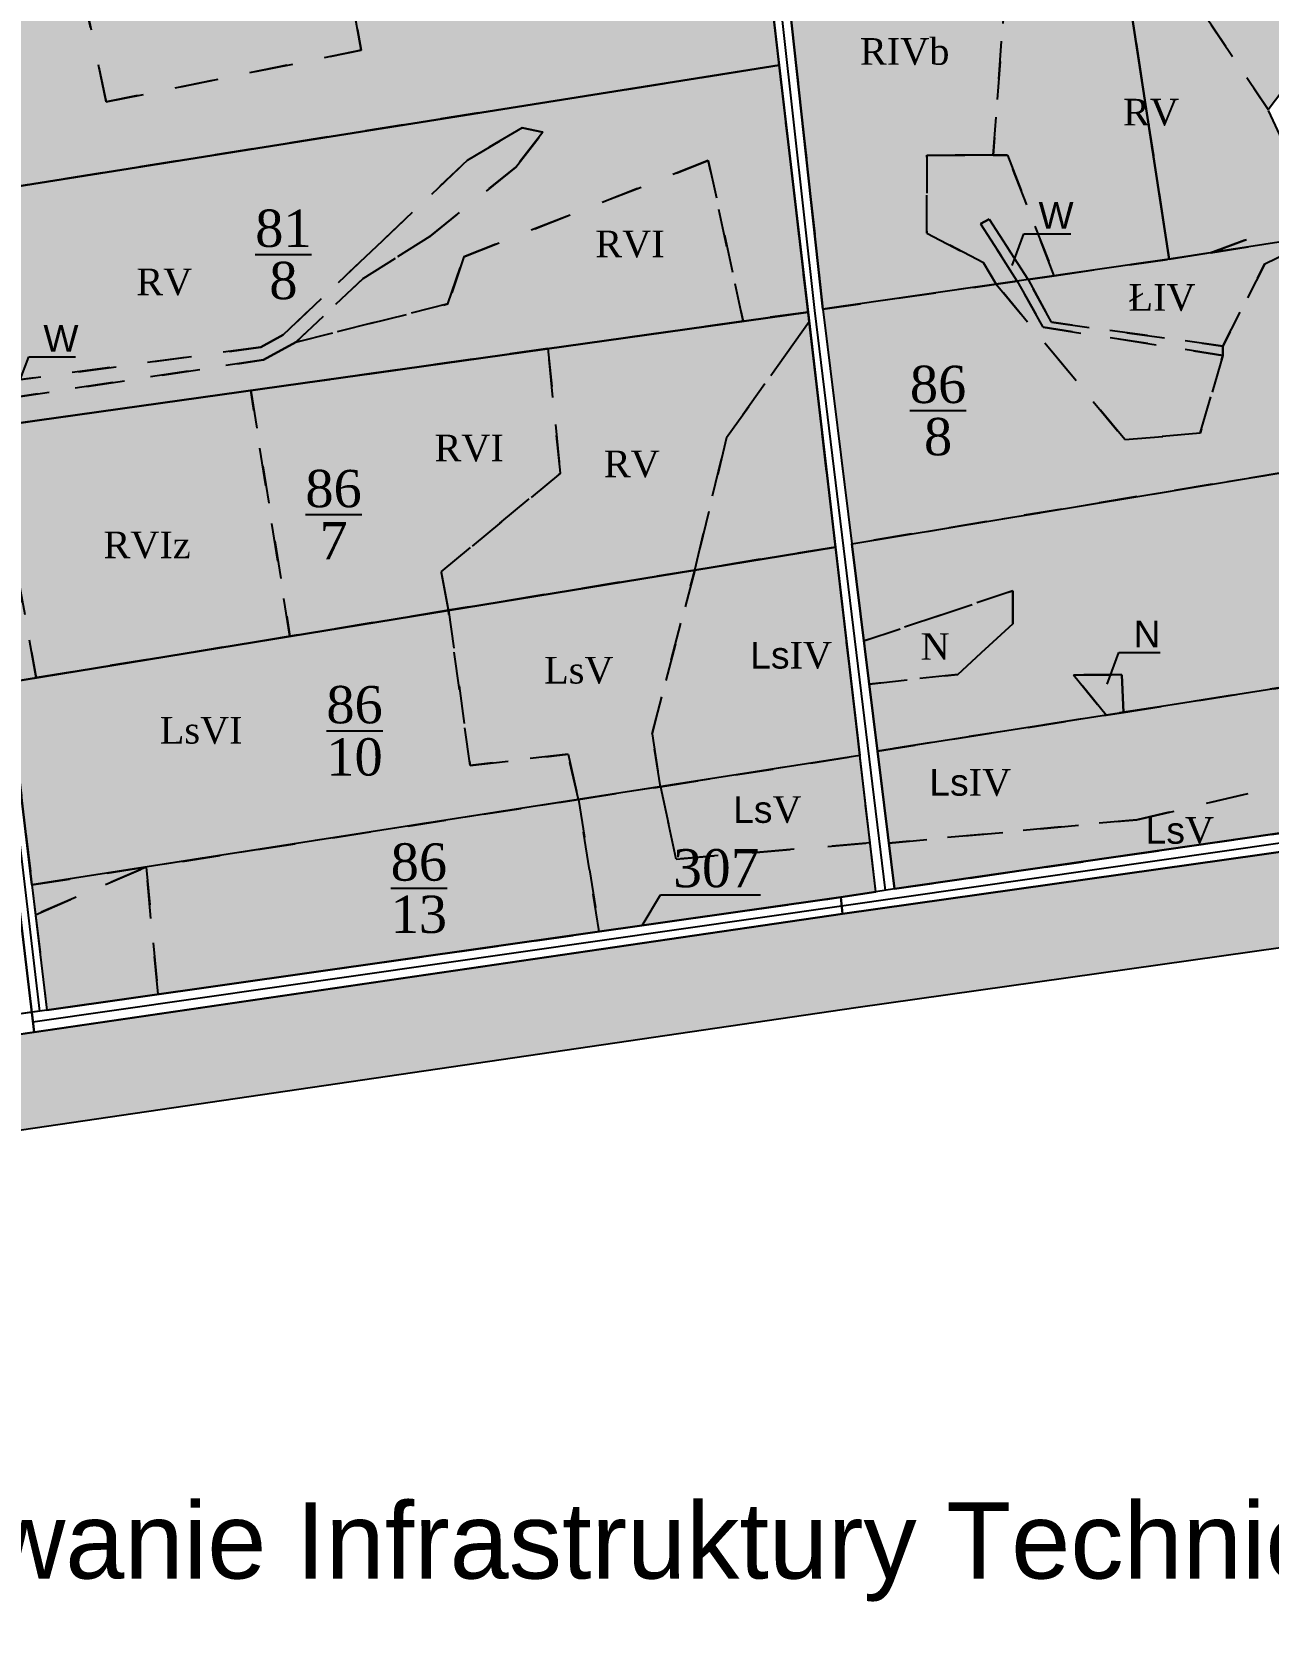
# Model space of a CAD drawing. Header units: millimetres. Extents: x 1380 to 5204, y 977 to 2350.
# Drawn here: x 2341.8 to 2666.4, y 977.4 to 1396.3 of the extents above; entities that cross this region are included whole.
import ezdxf
from ezdxf import colors
from ezdxf.entities.mleader import LeaderData, LeaderLine
from ezdxf.math import Vec2, Vec3

# ---------------------------------------------------------------- set-up
doc = ezdxf.new("R2010")
doc.units = ezdxf.units.MM
doc.linetypes.add('UZYTEK', pattern=[20, 10, -10])
for name, color, linetype in [('Autostrada', 10, 'Continuous'), ('DROGI ODSZKODOWANIA', 7, 'Continuous'), ('dzialki', 18, 'Continuous'), ('Gospodarstwa', 7, 'Continuous'), ('Numeracja', 7, 'Continuous'), ('Obreb', 2, 'Continuous'), ('Odszkodowanie', 7, 'Continuous'), ('Pokolorwane użytki', 7, 'Continuous'), ('Rowy', 250, 'UZYTEK'), ('Uzytki', 250, 'UZYTEK'), ('W', 250, 'Continuous')]:
    doc.layers.add(name, color=color, linetype=linetype)
doc.layers.add('Num użytków', color=7, linetype='Continuous', true_color=0x000000)
doc.styles.add('Całkowite', font='times.ttf', dxfattribs={"height": 10})
doc.styles.get("Standard").update_dxf_attribs({"font": 'arial.ttf'})
doc.styles.add('Uzytki', font='times.ttf', dxfattribs={"height": 7})
doc.styles.add('Ułamki', font='times.ttf', dxfattribs={"height": 14})

# ---------------------------------------------------------------- blocks, each defined once
blk = doc.blocks.new('_None')

msp = doc.modelspace()

# ---------------------------------------------------------------- hatches: boundary and pattern name
at = {"layer": 'Obreb', "ltscale": 0.1, "true_color": 0xf4ee51}
h = msp.add_hatch(color=41, dxfattribs=at)
h.dxf.hatch_style = 1
h.paths.add_polyline_path([(1739.27, 2064.25), (1569.18, 2044.6), (1564.53, 2044.15), (1500.42, 2035.92), (1473.15, 2032.87), (1468.93, 1980), (1462.92, 1894.61), (1456.31, 1773.44), (1452.55, 1718.71), (1450.66, 1680.7), (1442.54, 1619.86), (1424.58, 1499.01), (1404.87, 1303.08), (1390.68, 1109.1), (1379.54, 977.39), (1416.06, 982.26), (1503.01, 993.87), (1504.63, 994.09), (1506.25, 994.3), (1621.93, 1009.75), (1623.42, 1009.95), (1726.06, 1023.65), (1744.84, 1026.16), (1749.27, 1026.75), (2001.11, 1060.37), (2068.99, 1069.43), (2152.68, 1080.6), (2558.18, 1139.98), (2925.58, 1191.89), (2950.42, 1195.27), (3034.81, 1077.94), (3080.44, 1228.22), (3101.82, 1235.05), (3049.2, 1373.09), (3047.94, 1379.97), (3036.54, 1465.16), (3034.11, 1481.41), (3037.35, 1523.54), (3064.08, 1535.14), (3042.44, 1582.63), (3034.82, 1599.34), (3026.23, 1623.42), (3022.72, 1647.12), (3015.17, 1693.82), (3010.46, 1738.63), (3007.5, 1779.8), (3007.5, 1828.93), (2995.54, 1854.86), (2982.24, 1913.84), (2978.33, 1926.18), (2939.25, 2070.19), (2911.03, 2085.83), (2875.11, 2109.04), (2851.35, 2127.45), (2832.79, 2142.28), (2800.7, 2188.75), (2762.52, 2156.94), (2761.01, 2154.88), (2592.26, 2137.52), (2569.19, 2140.22), (2541.29, 2148.28), (2358.61, 2230.49), (2370.36, 2167.83), (2372.08, 2158.65), (2124.8, 2119.92), (1843.77, 2075.91), (1839.89, 2076.73), (1821.8, 2074.33), (1789.76, 2070.08)])
h.paths.add_polyline_path([(1792.84, 2045.27), (1825.09, 2049.55), (1838.91, 2051.38), (1843.08, 2050.5), (2128.67, 2095.22), (2401.4, 2137.94), (2394.93, 2172.44), (2392, 2188.04), (2532.65, 2124.75), (2564.24, 2115.63), (2592.09, 2112.37), (2774.63, 2131.15), (2780.88, 2139.71), (2795.68, 2152.03), (2814.31, 2125.04), (2835.89, 2107.8), (2860.65, 2088.62), (2898.18, 2064.37), (2917.89, 2053.45), (2954.34, 1919.13), (2958.08, 1907.3), (2971.73, 1846.78), (2982.5, 1823.44), (2982.5, 1778.91), (2985.55, 1736.43), (2990.38, 1690.52), (2998.01, 1643.29), (3001.86, 1617.33), (3011.63, 1589.94), (3019.69, 1572.27), (3030.77, 1547.94), (3018.26, 1542.51), (3013.6, 1540.82), (3008.97, 1480.5), (3011.79, 1461.65), (3023.24, 1376.04), (3025.03, 1366.32), (3069.05, 1250.82), (3060.33, 1248.04), (3025.58, 1133.59), (2961.94, 1222.07), (2922.15, 1216.65), (2554.62, 1164.73), (2149.21, 1105.36), (2065.68, 1094.21), (1997.8, 1085.15), (1745.96, 1051.53), (1741.53, 1050.94), (1722.75, 1048.43), (1620.11, 1034.73), (1618.62, 1034.53), (1502.94, 1019.08), (1501.32, 1018.87), (1499.71, 1018.65), (1412.75, 1007.04), (1407.07, 1006.29), (1415.61, 1107.14), (1429.78, 1300.92), (1449.4, 1495.92), (1467.3, 1616.37), (1475.58, 1678.42), (1477.51, 1717.23), (1481.26, 1771.9), (1487.87, 1893.05), (1493.86, 1978.13), (1496.43, 2010.32), (1503.4, 2011.1), (1567.32, 2019.31), (1571.82, 2019.74), (1742.14, 2039.42)], flags=16)
at = {"layer": 'Pokolorwane użytki', "true_color": 0xffff5c}
h = msp.add_hatch(color=51, dxfattribs=at)
h.dxf.hatch_style = 1
h.paths.add_polyline_path([(2670.66, 1508.03), (2615.51, 1499.76), (2626.61, 1427.18), (2640.33, 1414.76), (2666.43, 1375.9), (2687.18, 1403.25)])
h = msp.add_hatch(color=51, dxfattribs=at)
h.dxf.hatch_style = 1
h.paths.add_polyline_path([(2628.73, 1413.29), (2626.61, 1427.18), (2572.99, 1471.93), (2546.97, 1466.94), (2538.49, 1473.32), (2537.02, 1487.04), (2534.17, 1484.75), (2533.15, 1472.39), (2549.5, 1323.48), (2594.98, 1330.06), (2591.68, 1335.66), (2576.79, 1343.4), (2576.79, 1363.93), (2594.23, 1363.93), (2597.49, 1408.45)])
h = msp.add_hatch(color=51, dxfattribs=at)
h.dxf.hatch_style = 1
h.paths.add_polyline_path([(2531.65, 1442.06), (2522.24, 1429.78), (2503.95, 1427.31), (2499.99, 1468.26), (2484.37, 1465.95), (2487.23, 1433.49), (2448.89, 1416.09), (2445.72, 1460.26), (2429.12, 1457.82), (2416.31, 1455.93), (2428.27, 1391.51), (2361.27, 1377.9), (2347.03, 1445.73), (2309.82, 1440.25), (2320.24, 1352.89), (2538.01, 1387.59)])
at = {"layer": 'Pokolorwane użytki', "true_color": 0x97d88a}
h = msp.add_hatch(color=73, dxfattribs=at)
h.dxf.hatch_style = 1
h.paths.add_polyline_path([(2428.27, 1391.51), (2416.31, 1455.93), (2387.3, 1451.66), (2347.03, 1445.73), (2361.27, 1377.9)])
at = {"layer": 'Pokolorwane użytki', "true_color": 0xffff5c}
h = msp.add_hatch(color=51, dxfattribs=at)
h.dxf.hatch_style = 1
h.paths.add_polyline_path([(2628.73, 1413.29), (2597.49, 1408.45), (2594.23, 1363.93), (2597.94, 1363.93), (2610.26, 1332.26), (2640.45, 1336.63)])
h = msp.add_hatch(color=51, dxfattribs=at)
h.dxf.hatch_style = 1
h.paths.add_polyline_path([(2666.43, 1375.9), (2640.33, 1414.76), (2628.73, 1413.29), (2640.45, 1336.63), (2651.34, 1338.32), (2679.06, 1348.43)])
h = msp.add_hatch(color=51, dxfattribs=at)
h.dxf.hatch_style = 1
h.paths.add_polyline_path([(2456.16, 1362.64), (2470.49, 1371.1), (2475.96, 1369.98), (2468.84, 1360.79), (2446.28, 1342.56), (2428.74, 1331.55), (2411.08, 1314.8), (2451.02, 1324.85), (2455.21, 1337.25), (2519.4, 1362.51), (2528.53, 1320.34), (2545.59, 1322.74), (2538.01, 1387.59), (2320.24, 1352.89), (2326.95, 1296.63), (2334.15, 1304.37), (2401.88, 1313.49), (2407.76, 1316.74), (2432.25, 1339.96)])
at = {"layer": 'Pokolorwane użytki', "true_color": 0x5b8edb}
h = msp.add_hatch(color=153, dxfattribs=at)
h.dxf.hatch_style = 1
h.paths.add_polyline_path([(2468.84, 1360.79), (2475.96, 1369.98), (2470.49, 1371.1), (2456.16, 1362.64), (2432.25, 1339.96), (2407.76, 1316.74), (2401.88, 1313.49), (2334.15, 1304.37), (2326.95, 1296.63), (2327.5, 1292.02), (2330.89, 1292.5), (2336.39, 1300.24), (2402.59, 1310.17), (2411.08, 1314.8), (2428.74, 1331.55), (2446.28, 1342.56)])
at = {"layer": 'Pokolorwane użytki', "true_color": 0xffff5c}
h = msp.add_hatch(color=51, dxfattribs=at)
h.dxf.hatch_style = 1
h.paths.add_polyline_path([(2528.53, 1320.34), (2519.4, 1362.51), (2455.21, 1337.25), (2451.02, 1324.85), (2411.08, 1314.8), (2402.59, 1310.17), (2336.39, 1300.24), (2330.89, 1292.5)])
at = {"layer": 'Pokolorwane użytki', "true_color": 0x3bd23d}
h = msp.add_hatch(color=93, dxfattribs=at)
h.dxf.hatch_style = 1
h.paths.add_polyline_path([(2597.94, 1363.93), (2594.23, 1363.93), (2576.79, 1363.93), (2576.79, 1343.4), (2591.68, 1335.66), (2594.98, 1330.06), (2600.55, 1330.86), (2590.89, 1345.86), (2593.16, 1347.11), (2603.39, 1331.27), (2610.26, 1332.26)])
at = {"layer": 'Pokolorwane użytki', "true_color": 0xffff5c}
h = msp.add_hatch(color=51, dxfattribs=at)
h.dxf.hatch_style = 1
h.paths.add_polyline_path([(2594.98, 1330.06), (2549.5, 1323.48), (2557.12, 1261.88), (2868.74, 1313.39), (2861.18, 1316.93), (2833.84, 1316.93), (2732.73, 1302.39), (2713.15, 1292.98), (2700.56, 1297.84), (2687.85, 1309.43), (2689.39, 1311.12), (2702.18, 1300.2), (2713.62, 1296.03), (2730.58, 1304.77), (2740.1, 1330.76), (2735.45, 1351.03), (2696.33, 1345.29), (2681.15, 1342.94), (2665.54, 1335.39), (2654.55, 1313.79), (2654.55, 1311.29), (2648.6, 1290.89), (2628.8, 1289.28)])
at = {"layer": 'Pokolorwane użytki', "true_color": 0x5b8edb}
h = msp.add_hatch(color=153, dxfattribs=at)
h.dxf.hatch_style = 1
h.paths.add_polyline_path([(2593.16, 1347.11), (2590.89, 1345.86), (2600.55, 1330.86), (2603.39, 1331.27)])
at = {"layer": 'Pokolorwane użytki', "true_color": 0x3bd23d}
h = msp.add_hatch(color=93, dxfattribs=at)
h.dxf.hatch_style = 1
h.paths.add_polyline_path([(2679.06, 1348.43), (2651.34, 1338.32), (2681.15, 1342.94)])
h = msp.add_hatch(color=93, dxfattribs=at)
h.dxf.hatch_style = 1
h.paths.add_polyline_path([(2665.54, 1335.39), (2681.15, 1342.94), (2651.34, 1338.32), (2640.45, 1336.63), (2610.26, 1332.26), (2603.39, 1331.27), (2609.49, 1320.04), (2654.55, 1313.79)])
h = msp.add_hatch(color=93, dxfattribs=at)
h.dxf.hatch_style = 1
h.paths.add_polyline_path([(2654.55, 1311.29), (2607.35, 1318.79), (2600.55, 1330.86), (2594.98, 1330.06), (2628.8, 1289.28), (2648.6, 1290.89)])
at = {"layer": 'Pokolorwane użytki', "true_color": 0x5b8edb}
h = msp.add_hatch(color=153, dxfattribs=at)
h.dxf.hatch_style = 1
h.paths.add_polyline_path([(2609.49, 1320.04), (2603.39, 1331.27), (2600.55, 1330.86), (2607.35, 1318.79), (2654.55, 1311.29), (2654.55, 1313.79)])
at = {"layer": 'Pokolorwane użytki', "true_color": 0xffff5c}
h = msp.add_hatch(color=51, dxfattribs=at)
h.dxf.hatch_style = 1
h.paths.add_polyline_path([(2545.89, 1320.19), (2545.59, 1322.74), (2528.53, 1320.34), (2477.28, 1313.12), (2480.54, 1280.39), (2449.25, 1254.52), (2451.14, 1244.4), (2515.83, 1254.98), (2524.21, 1289.8)])
h = msp.add_hatch(color=51, dxfattribs=at)
h.dxf.hatch_style = 1
h.paths.add_polyline_path([(2545.89, 1320.19), (2524.21, 1289.8), (2515.83, 1254.98), (2552.8, 1261.02)])
h = msp.add_hatch(color=51, dxfattribs=at)
h.dxf.hatch_style = 1
h.paths.add_polyline_path([(2399.23, 1302.13), (2409.53, 1237.6), (2451.14, 1244.4), (2449.25, 1254.52), (2480.54, 1280.39), (2477.28, 1313.12)])
at = {"layer": 'Pokolorwane użytki', "true_color": 0x5e6624}
h = msp.add_hatch(color=59, dxfattribs=at)
h.dxf.hatch_style = 1
h.paths.add_polyline_path([(2557.12, 1261.88), (2560.28, 1236.36), (2599.39, 1249.55), (2599.39, 1240.83), (2584.9, 1227.59), (2561.68, 1225.03), (2563.85, 1207.44), (2623.86, 1216.88), (2615.32, 1227.46), (2628, 1227.46), (2628.44, 1217.6), (2795.16, 1243.82), (2792.14, 1262.05), (2835.41, 1270.75), (2831.06, 1249.47), (2922.31, 1263.82), (2926.18, 1293.67), (2901.63, 1283.32), (2898.92, 1287.88), (2896.83, 1286.98), (2884.61, 1305.99), (2868.74, 1313.39)])
at = {"layer": 'Pokolorwane użytki', "true_color": 0xffff5c}
h = msp.add_hatch(color=51, dxfattribs=at)
h.dxf.hatch_style = 1
h.paths.add_polyline_path([(2399.23, 1302.13), (2330.89, 1292.5), (2342.91, 1226.7), (2409.53, 1237.6)])
h = msp.add_hatch(color=51, dxfattribs=at)
h.dxf.hatch_style = 1
h.paths.add_polyline_path([(2330.89, 1292.5), (2327.5, 1292.02), (2335.43, 1225.48), (2342.91, 1226.7)])
at = {"layer": 'Pokolorwane użytki', "true_color": 0x5e6624}
h = msp.add_hatch(color=59, dxfattribs=at)
h.dxf.hatch_style = 1
h.paths.add_polyline_path([(2552.8, 1261.02), (2515.83, 1254.98), (2504.63, 1212), (2506.8, 1198.09), (2559.2, 1206.28)])
h = msp.add_hatch(color=59, dxfattribs=at)
h.dxf.hatch_style = 1
h.paths.add_polyline_path([(2552.8, 1261.02), (2515.83, 1254.98), (2504.63, 1212), (2506.8, 1198.09), (2559.2, 1206.28)])
h = msp.add_hatch(color=59, dxfattribs=at)
h.dxf.hatch_style = 1
h.paths.add_polyline_path([(2552.8, 1261.02), (2515.83, 1254.98), (2504.63, 1212), (2506.8, 1198.09), (2559.2, 1206.28)])
h = msp.add_hatch(color=59, dxfattribs=at)
h.dxf.hatch_style = 1
h.paths.add_polyline_path([(2552.8, 1261.02), (2515.83, 1254.98), (2504.63, 1212), (2506.8, 1198.09), (2559.2, 1206.28)])
h = msp.add_hatch(color=59, dxfattribs=at)
h.dxf.hatch_style = 1
h.paths.add_polyline_path([(2552.8, 1261.02), (2515.83, 1254.98), (2504.63, 1212), (2506.8, 1198.09), (2559.2, 1206.28)])
h = msp.add_hatch(color=59, dxfattribs=at)
h.dxf.hatch_style = 1
h.paths.add_polyline_path([(2515.83, 1254.98), (2451.14, 1244.4), (2456.87, 1203.68), (2482.58, 1206.63), (2485.31, 1194.73), (2506.8, 1198.09), (2504.63, 1212)])
at = {"layer": 'Pokolorwane użytki', "true_color": 0xff3333}
h = msp.add_hatch(color=20, dxfattribs=at)
h.dxf.hatch_style = 1
h.paths.add_polyline_path([(2599.39, 1240.83), (2599.39, 1249.55), (2560.28, 1236.36), (2561.68, 1225.03), (2584.9, 1227.59)])
at = {"layer": 'Pokolorwane użytki', "true_color": 0x5e6624}
h = msp.add_hatch(color=59, dxfattribs=at)
h.dxf.hatch_style = 1
h.paths.add_polyline_path([(2335.43, 1225.48), (2341.78, 1172.29), (2485.31, 1194.73), (2482.58, 1206.63), (2456.87, 1203.68), (2451.14, 1244.4)])
h = msp.add_hatch(color=59, dxfattribs=at)
h.dxf.hatch_style = 1
h.paths.add_polyline_path([(2727.62, 1233.2), (2696.57, 1228.32), (2698.81, 1205.11), (2631.98, 1189.41), (2566.84, 1183.27), (2568.33, 1171.23), (2743.91, 1196.65)])
h = msp.add_hatch(color=59, dxfattribs=at)
h.dxf.hatch_style = 1
h.paths.add_polyline_path([(2698.81, 1205.11), (2696.57, 1228.32), (2563.85, 1207.44), (2566.84, 1183.27), (2631.98, 1189.41)])
at = {"layer": 'Pokolorwane użytki', "true_color": 0xff3333}
h = msp.add_hatch(color=20, dxfattribs=at)
h.dxf.hatch_style = 1
h.paths.add_polyline_path([(2615.32, 1227.46), (2623.86, 1216.88), (2628.44, 1217.6), (2628, 1227.46)])
at = {"layer": 'Pokolorwane użytki', "true_color": 0x5e6624}
h = msp.add_hatch(color=59, dxfattribs=at)
h.dxf.hatch_style = 1
h.paths.add_polyline_path([(2561.88, 1183.34), (2559.2, 1206.28), (2506.8, 1198.09), (2510.96, 1179.08)])
h = msp.add_hatch(color=59, dxfattribs=at)
h.dxf.hatch_style = 1
h.paths.add_polyline_path([(2506.8, 1198.09), (2485.31, 1194.73), (2488.2, 1176.25), (2490.74, 1160.02), (2554.17, 1169.03), (2563.39, 1170.46), (2561.88, 1183.34), (2510.96, 1179.08)])
h = msp.add_hatch(color=59, dxfattribs=at)
h.dxf.hatch_style = 1
h.paths.add_polyline_path([(2488.2, 1176.25), (2485.31, 1194.73), (2371.75, 1176.98), (2374.92, 1143.56), (2490.74, 1160.02)])
h = msp.add_hatch(color=59, dxfattribs=at)
h.dxf.hatch_style = 1
h.paths.add_polyline_path([(2371.75, 1176.98), (2347.53, 1173.19), (2341.78, 1172.29), (2342.71, 1164.47)])
h = msp.add_hatch(color=59, dxfattribs=at)
h.dxf.hatch_style = 1
h.paths.add_polyline_path([(2371.75, 1176.98), (2342.71, 1164.47), (2345.7, 1139.41), (2374.92, 1143.56)])

# ---------------------------------------------------------------- linework, layer by layer
at = {"layer": 'Autostrada', "lineweight": 30}
msp.add_line((2342.36, 1133.64), (2225.86, 2110.45), dxfattribs=at)
at = {"layer": 'DROGI ODSZKODOWANIA', "color": 5, "ltscale": 0.1}
msp.add_lwpolyline([(3004.48, 1533.97), (2993.41, 1522.29), (2940.78, 1379.55), (2929.25, 1293.67), (2919.49, 1219.15), (2554.41, 1166.72), (2342.04, 1136.27)], dxfattribs=at)
at = {"layer": 'DROGI ODSZKODOWANIA', "color": 3, "ltscale": 0.1}
msp.add_lwpolyline([(2992.31, 1525.71), (2960.84, 1513.62), (2937.86, 1509.62), (2904.8, 1498.36), (2872.85, 1490.58), (2860.46, 1489.42), (2813.99, 1486.67), (2782.62, 1491.16), (2752.03, 1504.16), (2733.1, 1516.69), (2725.38, 1518.89), (2539.67, 1492.07), (2531.72, 1486.04), (2530.63, 1472.39), (2547.29, 1323.11), (2565.86, 1170.85)], dxfattribs=at)
at = {"layer": 'dzialki'}
for points in [[(2922.15, 1216.65), (2941.5, 1365.77), (2943.1, 1379.76), (2995.89, 1523.09), (3002.67, 1527.61), (3006.28, 1540.33), (2993.2, 1529.13), (2991.41, 1522.29), (2938.48, 1379.27), (2930.05, 1323.53), (2922.31, 1263.82), (2916.33, 1221.62), (2568.33, 1171.23), (2563.39, 1170.46), (2554.17, 1169.03), (2554.62, 1164.73)], [(2615.51, 1499.76), (2670.66, 1508.03), (2696.33, 1345.29), (2640.45, 1336.63), (2615.51, 1499.76)], [(2539.86, 1489.32), (2615.51, 1499.76), (2640.45, 1336.63), (2549.5, 1323.48), (2533.15, 1472.39), (2534.17, 1484.75), (2539.86, 1489.32)], [(2309.82, 1440.25), (2528.1, 1472.39), (2538.01, 1387.59), (2320.24, 1352.89), (2309.82, 1440.25)], [(2533.15, 1472.39), (2549.5, 1323.48), (2557.12, 1261.88), (2563.85, 1207.44), (2568.33, 1171.23), (2563.39, 1170.46), (2528.1, 1472.39), (2533.15, 1472.39)], [(2320.24, 1352.89), (2538.01, 1387.59), (2545.59, 1322.74), (2327.5, 1292.02), (2320.24, 1352.89)], [(2930.05, 1323.53), (2938.48, 1379.27), (2914.65, 1376.38), (2825.19, 1364.17), (2761.02, 1354.77), (2696.33, 1345.29), (2640.45, 1336.63), (2549.5, 1323.48), (2557.12, 1261.88), (2930.05, 1323.53), (2938.48, 1379.27)], [(2327.5, 1292.02), (2545.59, 1322.74), (2552.8, 1261.02), (2335.43, 1225.48), (2327.5, 1292.02)], [(2930.05, 1323.53), (2922.31, 1263.82), (2563.85, 1207.44), (2557.12, 1261.88), (2930.05, 1323.53)], [(2335.43, 1225.48), (2552.8, 1261.02), (2559.2, 1206.28), (2341.78, 1172.29), (2335.43, 1225.48)], [(2563.85, 1207.44), (2568.33, 1171.23), (2916.33, 1221.62), (2922.31, 1263.82), (2563.85, 1207.44), (2568.33, 1171.23)], [(2341.78, 1172.29), (2345.7, 1139.41), (2554.17, 1169.03), (2563.39, 1170.46), (2559.2, 1206.28), (2341.78, 1172.29)], [(2554.62, 1164.73), (2554.17, 1169.03), (2345.7, 1139.41), (2209.81, 1120.09), (2210.59, 1114.35)], [(2554.62, 1164.73), (2554.17, 1169.03), (2345.7, 1139.41), (2341.74, 1138.84), (2342.36, 1133.64)], [(2342.36, 1133.64), (2341.74, 1138.84), (2222.9, 1121.95), (2223.58, 1116.25)]]:
    msp.add_lwpolyline(points, close=True, dxfattribs=at)
for points in [[(2309.82, 1440.25), (2320.24, 1352.89), (2327.5, 1292.02), (2335.43, 1225.48), (2341.78, 1172.29), (2345.7, 1139.41), (2341.74, 1138.84), (2337.88, 1171.16), (2331.49, 1224.76), (2323.63, 1290.7), (2323.63, 1290.7), (2323.47, 1292.01), (2323.31, 1293.33), (2316.28, 1352.27), (2305.83, 1439.9)], [(2554.62, 1164.73), (2554.17, 1169.03)]]:
    msp.add_lwpolyline(points, dxfattribs=at)
at = {"layer": 'Obreb'}
for points in [[(2925.58, 1191.89), (2558.18, 1139.98), (2152.68, 1080.6), (2068.99, 1069.43), (2001.11, 1060.37), (1749.27, 1026.75), (1744.84, 1026.16), (1726.06, 1023.65), (1623.42, 1009.95), (1621.93, 1009.75), (1506.25, 994.3), (1504.63, 994.09), (1503.01, 993.87), (1416.06, 982.26), (1379.54, 977.39), (1390.68, 1109.1), (1404.87, 1303.08), (1424.58, 1499.01), (1442.54, 1619.86), (1450.66, 1680.7), (1452.55, 1718.71), (1456.31, 1773.44), (1462.92, 1894.61)], [(2922.15, 1216.65), (2554.62, 1164.73), (2149.21, 1105.36), (2065.68, 1094.21), (1997.8, 1085.15), (1745.96, 1051.53), (1741.53, 1050.94), (1722.75, 1048.43), (1620.11, 1034.73), (1618.62, 1034.53), (1502.94, 1019.08), (1501.32, 1018.87), (1499.71, 1018.65), (1412.75, 1007.04), (1407.07, 1006.29), (1415.61, 1107.14), (1429.78, 1300.92), (1449.4, 1495.92), (1467.3, 1616.37), (1475.58, 1678.42), (1477.51, 1717.23), (1481.26, 1771.9), (1487.87, 1893.05)]]:
    msp.add_lwpolyline(points, dxfattribs=at)
at = {"layer": 'Odszkodowanie', "color": 3, "ltscale": 0.1}
msp.add_lwpolyline([(2265.93, 1791.41), (2313.28, 1396.28), (2343.72, 1139.12)], dxfattribs=at)
at = {"layer": 'Rowy'}
for points in [[(2330.89, 1292.5), (2336.39, 1300.24), (2402.59, 1310.17), (2411.08, 1314.8), (2428.74, 1331.55), (2446.28, 1342.56), (2468.84, 1360.79), (2475.96, 1369.98), (2470.49, 1371.1), (2456.16, 1362.64), (2432.25, 1339.96), (2407.76, 1316.74), (2401.88, 1313.49), (2334.15, 1304.37), (2326.95, 1296.63), (2327.5, 1292.02), (2330.89, 1292.5)], [(2600.55, 1330.86), (2590.89, 1345.86), (2593.16, 1347.11), (2603.39, 1331.27), (2600.55, 1330.86)], [(2600.55, 1330.86), (2607.35, 1318.79), (2654.55, 1311.29), (2654.55, 1313.79), (2609.49, 1320.04), (2603.39, 1331.27), (2600.55, 1330.86)]]:
    msp.add_lwpolyline(points, close=True, dxfattribs=at)
at = {"layer": 'Uzytki'}
for points in [[(2670.66, 1508.03), (2615.51, 1499.76), (2626.61, 1427.18), (2640.33, 1414.76), (2666.43, 1375.9), (2687.18, 1403.25)], [(2626.61, 1427.18), (2572.99, 1471.93), (2546.97, 1466.94), (2538.49, 1473.32), (2537.02, 1487.04), (2534.17, 1484.75), (2533.15, 1472.39), (2549.5, 1323.48), (2594.98, 1330.06), (2591.68, 1335.66), (2576.79, 1343.4), (2576.79, 1363.93), (2594.23, 1363.93), (2597.49, 1408.45), (2628.73, 1413.29)], [(2347.03, 1445.73), (2309.82, 1440.25), (2320.24, 1352.89), (2538.01, 1387.59), (2531.65, 1442.06), (2522.24, 1429.78), (2503.95, 1427.31), (2499.99, 1468.26), (2484.37, 1465.95), (2487.23, 1433.49), (2448.89, 1416.09), (2445.72, 1460.26), (2429.12, 1457.82), (2416.31, 1455.93), (2428.27, 1391.51), (2361.27, 1377.9)], [(2416.31, 1455.93), (2387.3, 1451.66), (2347.03, 1445.73), (2361.27, 1377.9), (2428.27, 1391.51)], [(2628.73, 1413.29), (2597.49, 1408.45), (2594.23, 1363.93), (2597.94, 1363.93), (2610.26, 1332.26), (2640.45, 1336.63)], [(2666.43, 1375.9), (2640.33, 1414.76), (2628.73, 1413.29), (2640.45, 1336.63), (2651.34, 1338.32), (2679.06, 1348.43)], [(2432.25, 1339.96), (2456.16, 1362.64), (2470.49, 1371.1), (2475.96, 1369.98), (2468.84, 1360.79), (2446.28, 1342.56), (2428.74, 1331.55), (2411.08, 1314.8), (2451.02, 1324.85), (2455.21, 1337.25), (2519.4, 1362.51), (2528.53, 1320.34), (2545.59, 1322.74), (2538.01, 1387.59), (2320.24, 1352.89), (2326.95, 1296.63), (2334.15, 1304.37), (2401.88, 1313.49), (2407.76, 1316.74)], [(2519.4, 1362.51), (2455.21, 1337.25), (2451.02, 1324.85), (2411.08, 1314.8), (2402.59, 1310.17), (2336.39, 1300.24), (2330.89, 1292.5), (2528.53, 1320.34)], [(2594.98, 1330.06), (2591.68, 1335.66), (2576.79, 1343.4), (2576.79, 1363.93), (2597.94, 1363.93), (2610.26, 1332.26), (2603.39, 1331.27), (2593.16, 1347.11), (2590.89, 1345.86), (2600.55, 1330.86), (2594.98, 1330.06)], [(2597.94, 1363.93), (2594.23, 1363.93), (2576.79, 1363.93), (2576.79, 1343.4), (2591.68, 1335.66), (2594.98, 1330.06), (2600.55, 1330.86), (2590.89, 1345.86), (2593.16, 1347.11), (2603.39, 1331.27), (2610.26, 1332.26)], [(2594.98, 1330.06), (2549.5, 1323.48), (2557.12, 1261.88), (2868.74, 1313.39), (2861.18, 1316.93), (2833.84, 1316.93), (2732.73, 1302.39), (2713.15, 1292.98), (2700.56, 1297.84), (2687.85, 1309.43), (2689.39, 1311.12), (2702.18, 1300.2), (2713.62, 1296.03), (2730.58, 1304.77), (2740.1, 1330.76), (2735.45, 1351.03), (2696.33, 1345.29), (2681.15, 1342.94), (2665.54, 1335.39), (2654.55, 1313.79), (2654.55, 1311.29), (2648.6, 1290.89), (2628.8, 1289.28)], [(2679.06, 1348.43), (2651.34, 1338.32), (2681.15, 1342.94)], [(2665.54, 1335.39), (2681.15, 1342.94), (2651.34, 1338.32), (2640.45, 1336.63), (2610.26, 1332.26), (2603.39, 1331.27), (2609.49, 1320.04), (2654.55, 1313.79)], [(2654.55, 1311.29), (2607.35, 1318.79), (2600.55, 1330.86), (2594.98, 1330.06), (2628.8, 1289.28), (2648.6, 1290.89)], [(2609.49, 1320.04), (2603.39, 1331.27), (2600.55, 1330.86), (2607.35, 1318.79), (2654.55, 1311.29), (2654.55, 1313.79)], [(2524.21, 1289.8), (2545.89, 1320.19), (2545.59, 1322.74), (2528.53, 1320.34), (2477.28, 1313.12), (2480.54, 1280.39), (2449.25, 1254.52), (2451.14, 1244.4), (2515.83, 1254.98)], [(2545.89, 1320.19), (2524.21, 1289.8), (2515.83, 1254.98), (2552.8, 1261.02)], [(2480.54, 1280.39), (2477.28, 1313.12), (2399.23, 1302.13), (2409.53, 1237.6), (2451.14, 1244.4), (2449.25, 1254.52)], [(2835.41, 1270.75), (2831.06, 1249.47), (2922.31, 1263.82), (2926.18, 1293.67), (2901.63, 1283.32), (2898.92, 1287.88), (2896.83, 1286.98), (2884.61, 1305.99), (2868.74, 1313.39), (2557.12, 1261.88), (2560.28, 1236.36), (2599.39, 1249.55), (2599.39, 1240.83), (2584.9, 1227.59), (2561.68, 1225.03), (2563.85, 1207.44), (2623.86, 1216.88), (2615.32, 1227.46), (2628, 1227.46), (2628.44, 1217.6), (2795.16, 1243.82), (2792.14, 1262.05)], [(2330.89, 1292.5), (2342.91, 1226.7), (2409.53, 1237.6), (2399.23, 1302.13), (2330.89, 1292.5)], [(2330.89, 1292.5), (2327.5, 1292.02), (2335.43, 1225.48), (2342.91, 1226.7)], [(2552.8, 1261.02), (2515.83, 1254.98), (2504.63, 1212), (2506.8, 1198.09), (2559.2, 1206.28)], [(2515.83, 1254.98), (2451.14, 1244.4), (2456.87, 1203.68), (2482.58, 1206.63), (2485.31, 1194.73), (2506.8, 1198.09), (2504.63, 1212)], [(2599.39, 1240.83), (2599.39, 1249.55), (2560.28, 1236.36), (2561.68, 1225.03), (2584.9, 1227.59)], [(2451.14, 1244.4), (2335.43, 1225.48), (2341.78, 1172.29), (2485.31, 1194.73), (2482.58, 1206.63), (2456.87, 1203.68)], [(2743.91, 1196.65), (2727.62, 1233.2), (2696.57, 1228.32), (2698.81, 1205.11), (2631.98, 1189.41), (2566.84, 1183.27), (2568.33, 1171.23)], [(2698.81, 1205.11), (2696.57, 1228.32), (2563.85, 1207.44), (2566.84, 1183.27), (2631.98, 1189.41)], [(2628, 1227.46), (2615.32, 1227.46), (2623.86, 1216.88), (2628.44, 1217.6)], [(2559.2, 1206.28), (2506.8, 1198.09), (2510.96, 1179.08), (2561.88, 1183.34)], [(2506.8, 1198.09), (2485.31, 1194.73), (2488.2, 1176.25), (2490.74, 1160.02), (2554.17, 1169.03), (2563.39, 1170.46), (2561.88, 1183.34), (2510.96, 1179.08)], [(2488.2, 1176.25), (2485.31, 1194.73), (2371.75, 1176.98), (2374.92, 1143.56), (2490.74, 1160.02)], [(2371.75, 1176.98), (2341.78, 1172.29), (2342.71, 1164.47)], [(2371.75, 1176.98), (2342.71, 1164.47), (2345.7, 1139.41), (2374.92, 1143.56)]]:
    msp.add_lwpolyline(points, close=True, dxfattribs=at)

# ---------------------------------------------------------------- texts
at = {"layer": 'Gospodarstwa', "color": 250}
msp.add_text('Wykonano w ramach przedmiotu: Planowanie Infrastruktury Technicznej', height=20, dxfattribs=at).set_placement((1836.58, 990.13))
at = {"layer": 'Num użytków', "char_height": 7, "attachment_point": 1, "style": 'Uzytki'}
for s, insert, width in [('RIVb\\P', (2559.23, 1394.67), 23.555), ('RV', (2628.32, 1378.73), 21.374), ('RVI', (2489.73, 1344.12), 19.0628), ('RV', (2369.19, 1334.15), 24.4365), ('ŁIV', (2629.75, 1330.06), 14.1187), ('RVI', (2447.49, 1290.54), 19.0628), ('RV', (2491.94, 1286.36), 19.0628), ('RVIz', (2360.55, 1265.09), 23.4529), ('{\\fArial|b0|i0|c238|p34;Ls}IV', (2530.41, 1236.11), 12.5455), ('N', (2575.17, 1238.4), 5.1588), ('LsV', (2476.29, 1232.18), 11.7882), ('LsVI', (2375.35, 1216.4), 19.0628), ('{\\fArial|b0|i0|c238|p34;Ls}IV', (2577.45, 1202.72), 23.555), ('{\\fArial|b0|i0|c238|p34;Ls}V', (2525.93, 1195.59), 19.0628), ('{\\fArial|b0|i0|c238|p34;Ls}V', (2634.25, 1190.1), 19.0628)]:
    msp.add_mtext(s, dxfattribs=dict(at, insert=insert, width=width))
at = {"layer": 'Numeracja', "char_height": 14, "attachment_point": 1, "style": 'Ułamki'}
for s, insert, width in [('\\A1;{\\H0.7x;\\S81/8;}', (2400.41, 1349.63), 11.2459), ('\\A1;{\\H0.7x;\\S86/8;}', (2572.34, 1308.63), 20.7321), ('\\A1;{\\H0.7x;\\S86/7;}', (2413.58, 1281.28), 17.8855), ('\\A1;{\\H0.7x;\\S86/10;}', (2419.09, 1224.53), 23.8474), ('\\A1;{\\H0.7x;\\S86/13;}', (2435.99, 1183.2), 14.3943)]:
    msp.add_mtext(s, dxfattribs=dict(at, insert=insert, width=width))

# ---------------------------------------------------------------- leaders
at = {"layer": 'Num użytków'}
ml = msp.add_multileader_mtext('Standard', dxfattribs=at)
ml.set_content('N', color=256)
ml.set_leader_properties()
ml.set_arrow_properties(name='NONE')
ml.build(insert=Vec2(0, 0))
ml.multileader.update_dxf_attribs({"text_left_attachment_type": 5, "text_right_attachment_type": 0, "text_top_attachment_type": 10, "text_bottom_attachment_type": 10})
ctx = ml.context
ctx.base_point, ctx.char_height, ctx.plane_origin = Vec3(2629.08, 1233.29), 7, Vec3(2624.14, 1224.97)
ctx.left_attachment, ctx.right_attachment, ctx.top_attachment, ctx.bottom_attachment = 5, 0, 10, 10
notes = []
notes.append((ctx, [(0, (1, 1, 0), (2627.21, 1233.29), (1, 0), 1.86, [(0, [(2624.14, 1224.97)], 0, [])])]))
ctx.mtext.insert, ctx.mtext.flow_direction = Vec3(2631.08, 1241.69), 5
at = {"layer": 'Numeracja'}
ml = msp.add_multileader_mtext('Standard', dxfattribs=at)
ml.set_content('\\A1;307', color=256, style='Całkowite')
ml.set_leader_properties()
ml.set_arrow_properties(name='NONE')
ml.build(insert=Vec2(0, 0))
ml.multileader.update_dxf_attribs({"text_left_attachment_type": 6, "text_right_attachment_type": 6})
ctx = ml.context
ctx.base_point, ctx.char_height, ctx.plane_origin = Vec3(2508.18, 1169.69), 10, Vec3(2502, 1161.62)
ctx.left_attachment, ctx.right_attachment = 6, 6
notes.append((ctx, [(0, (1, 1, 0), (2506.88, 1169.69), (1, 0), 1.3, [(0, [(2502, 1161.62)], 0, [])])]))
ctx.mtext.insert, ctx.mtext.flow_direction = Vec3(2510.18, 1181.69), 5
at = {"layer": 'W'}
ml = msp.add_multileader_mtext('Standard', dxfattribs=at)
ml.set_content('W', color=256)
ml.set_leader_properties()
ml.set_arrow_properties(name='NONE')
ml.build(insert=Vec2(0, 0))
ml.multileader.update_dxf_attribs({"text_left_attachment_type": 5, "text_right_attachment_type": 0, "text_top_attachment_type": 10, "text_bottom_attachment_type": 10})
ctx = ml.context
ctx.base_point, ctx.char_height, ctx.plane_origin = Vec3(2604.12, 1343.26), 7, Vec3(2599.19, 1334.94)
ctx.left_attachment, ctx.right_attachment, ctx.top_attachment, ctx.bottom_attachment = 5, 0, 10, 10
notes.append((ctx, [(0, (1, 1, 0), (2602.26, 1343.26), (1, 0), 1.86, [(0, [(2599.19, 1334.94)], 0, [])])]))
ctx.mtext.insert, ctx.mtext.flow_direction = Vec3(2606.12, 1351.66), 5
ml = msp.add_multileader_mtext('Standard', dxfattribs=at)
ml.set_content('W', color=256)
ml.set_leader_properties()
ml.set_arrow_properties(name='NONE')
ml.build(insert=Vec2(0, 0))
ml.multileader.update_dxf_attribs({"text_left_attachment_type": 5, "text_right_attachment_type": 0, "text_top_attachment_type": 10, "text_bottom_attachment_type": 10})
ctx = ml.context
ctx.base_point, ctx.char_height, ctx.plane_origin = Vec3(2342.77, 1310.93), 7, Vec3(2337.84, 1302.61)
ctx.left_attachment, ctx.right_attachment, ctx.top_attachment, ctx.bottom_attachment = 5, 0, 10, 10
notes.append((ctx, [(0, (1, 1, 0), (2340.91, 1310.93), (1, 0), 1.86, [(0, [(2337.84, 1302.61)], 0, [])])]))
ctx.mtext.insert, ctx.mtext.flow_direction = Vec3(2344.77, 1319.33), 5
for ctx, leaders in notes:
    for number, flags, end, landing, length, lines in leaders:
        leader = LeaderData()
        leader.index, (leader.has_last_leader_line, leader.has_dogleg_vector, leader.attachment_direction) = number, flags
        leader.last_leader_point, leader.dogleg_vector, leader.dogleg_length = Vec3(end), Vec3(landing), length
        for number, points, colour, breaks in lines:
            line = LeaderLine()
            line.index, line.vertices, line.color, line.breaks = number, Vec3.list(points), colors.encode_raw_color(colour), breaks
            leader.lines.append(line)
        ctx.leaders.append(leader)

doc.saveas('drawing.dxf')
